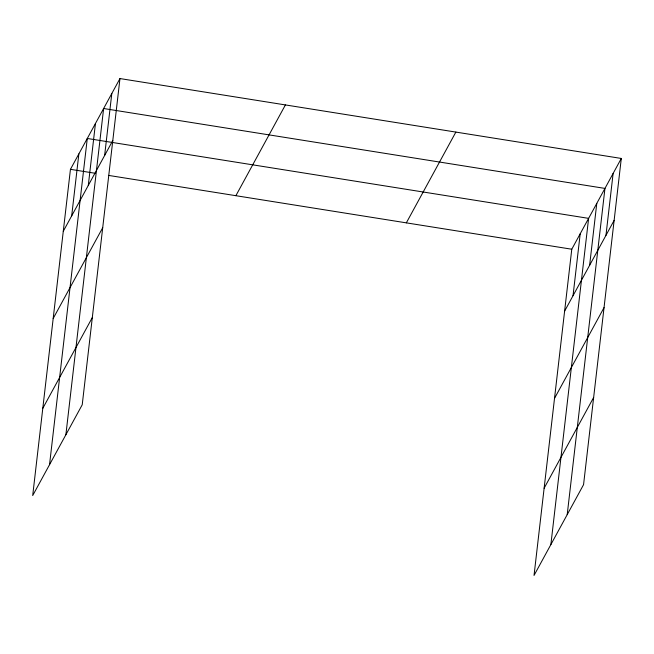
<?xml version="1.0" encoding="UTF-8"?>
<svg xmlns="http://www.w3.org/2000/svg" width="654" height="654" viewBox="0 0 654 654"><rect width="100%" height="100%" fill="white"/><g stroke="black" fill="none" stroke-linecap="round" stroke-linejoin="round"><path stroke-width="0.98" d="M119.968 78.562L70.444 169.329L32.7 495.552L82.224 404.777L119.968 78.562L621.3 158.448L583.556 484.671L534.032 575.438L571.776 249.223L621.3 158.448M71.695 215.828L78.864 153.903M49.541 464.683L87.284 138.468L588.616 218.362L550.872 544.578M88.29 185.425L95.451 123.492M65.882 434.73L103.626 108.515L604.958 188.409L567.214 514.624M104.632 155.472L111.801 93.538M573.027 295.722L580.196 233.789M589.622 265.311L596.783 203.386M605.964 235.358L613.125 173.424M63.283 231.263L112.807 140.496M53.187 318.473L102.711 227.706M42.788 408.333L92.312 317.566M235.881 195.693L285.406 104.926M406.338 222.859L455.863 132.092M564.606 311.149L614.131 220.382M554.518 398.368L604.043 307.601M544.12 488.227L593.644 397.452M70.444 169.329L95.509 173.326M108.548 175.403L571.776 249.223"/></g></svg>
